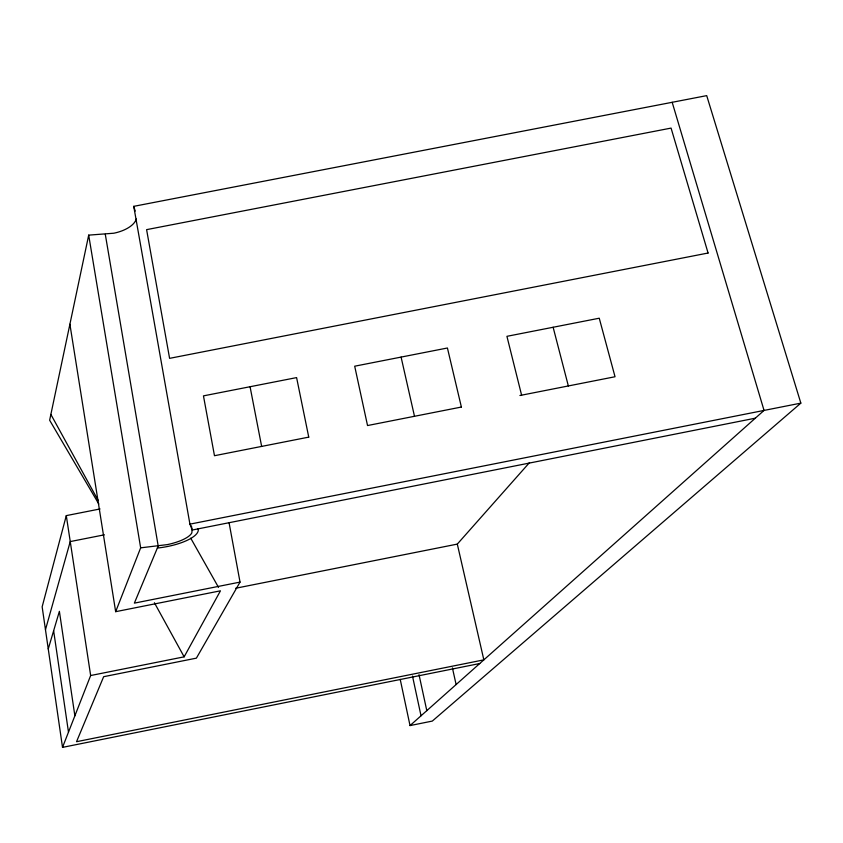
<?xml version="1.0" encoding="UTF-8"?>
<svg xmlns="http://www.w3.org/2000/svg" width="843" height="843" viewBox="0 0 843 843"><rect width="100%" height="100%" fill="white"/><g stroke="black" fill="none" stroke-linecap="round" stroke-linejoin="round"><path stroke-width="1.26" d="M136.313 219.011A28.399 14.173 -8.2 0 1 113.837 233.216L88.694 235.134L49.642 420.225L98.8 503.988M100.064 508.951L66.291 515.621L42.15 606.823L62.519 747.372L479.73 663.525M45.469 629.721L70.243 541.575L104.427 534.81M48.251 648.962L59.389 611.333L74.869 715.823M62.519 747.372L90.654 675.528L66.291 515.621M90.654 675.528L184.143 656.834L220.455 590.817L115.66 611.681L140.655 547.845L88.694 235.134M229.075 522.755L240.034 582.102L196.387 658.151L103.657 676.697L76.534 741.703L483.85 659.858L457.306 544.104L529.541 462.565M400.225 679.405L410.025 725.581L764.043 410.425L672.177 102.298M140.655 547.845L167.262 544.62A30.295 9.831 -9.7 0 0 191.825 532.902L192.12 529.804L189.928 524.146L133.742 206.345L706.708 95.628L800.85 403.133L432.311 721.081L410.025 725.581M240.034 582.102L134.364 603.135L158.199 546.022L105.291 234.312M235.629 588.256L457.306 544.104M519.91 395.504L615.032 376.747L599.247 318.211L506.928 336.325L521.606 395.167M189.928 524.146L800.85 403.133M755.317 418.191L192.151 530.047L191.435 525.927M190.729 538.182L218.516 587.381M50.865 414.408L98.157 500.426M154.406 602.745L184.143 656.834M133.742 206.345L135.217 211.077M553.124 327.263L568.351 385.957M401.089 357.095L414.493 416.284M452.406 667.909L456.116 684.548M419.024 674.674L426.8 710.649M412.49 676.075L421.026 715.791M250.065 386.726L261.646 446.421M69.895 324.218L115.66 611.681M53.636 630.764L68.483 732.135M198.042 528.624A36.354 11.802 -9.7 0 1 157.346 548.055M308.749 437.127L214.48 455.715L203.458 395.873L296.599 377.601L308.749 437.127M461.384 407.043L367.537 425.546L354.692 366.199L447.422 348.001L461.384 407.043M708.078 253.026L169.591 358.349L146.598 229.644L671.07 128.094L708.078 253.026"/></g></svg>
